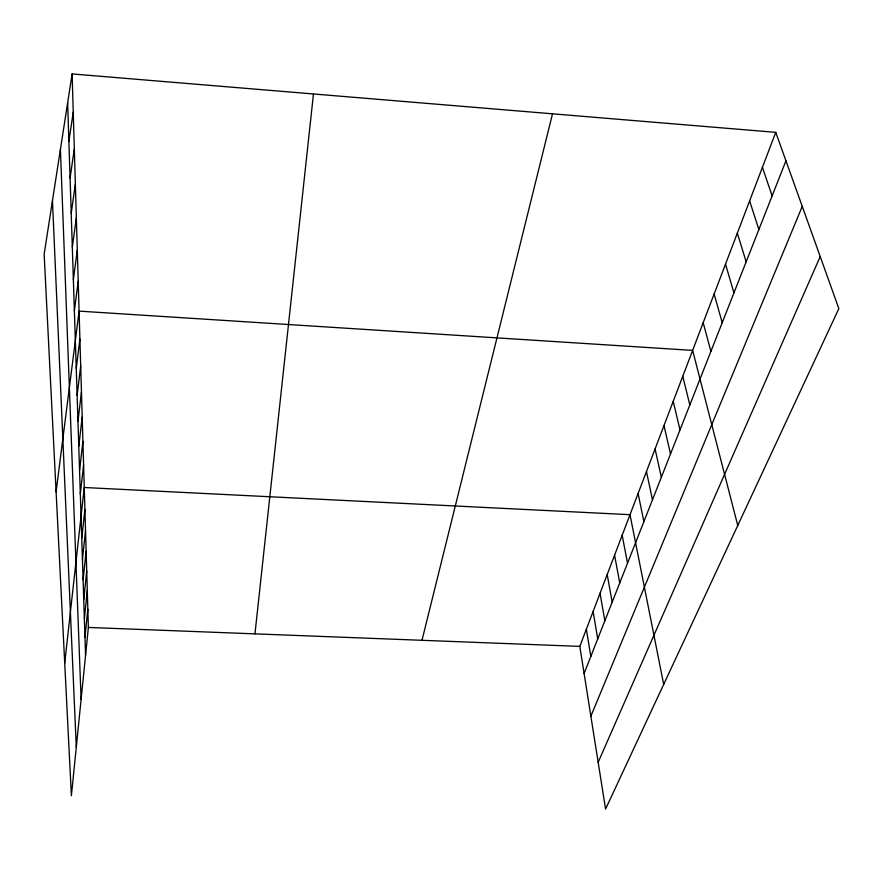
<?xml version="1.0" encoding="UTF-8"?>
<svg xmlns="http://www.w3.org/2000/svg" width="883" height="883" viewBox="0 0 883 883"><rect width="100%" height="100%" fill="white"/><g stroke="black" fill="none" stroke-linecap="round" stroke-linejoin="round"><path stroke-width="1.32" d="M72.119 73.929L88.377 627.438L71.391 795.726L44.15 254.271L72.119 73.929L775.749 132.351L838.85 308.609L605.572 809.071L579.811 646.389L775.749 132.351M84.967 637.338L87.836 609.248M83.742 599.557L86.722 571.169M84.371 618.74L87.285 590.495M83.101 579.756L86.137 551.235M82.439 559.325L85.53 530.672M254.966 633.862L313.465 93.962M81.755 538.222L84.911 509.436M64.724 663.045L84.26 487.504L630.009 514.69L663.685 684.391M80.32 493.84L83.598 464.833M79.558 470.507L82.914 441.401M78.775 446.345L82.196 417.151M77.958 421.323L81.457 392.041M77.119 395.374L80.695 366.037M76.247 368.476L79.9 339.083M56.104 491.831L79.084 311.125L692.636 350.396L737.758 525.473M74.371 310.65L78.201 281.213M73.366 279.536L77.296 250.11M72.318 247.13L76.346 217.737M71.214 213.355L75.353 184.028M70.077 178.112L74.315 148.885M68.885 141.313L73.245 112.218M421.997 640.307L552.515 113.819M584.105 673.486L785.936 160.805M590.87 716.223L802.25 206.39M598.166 762.272L820.208 256.534M88.377 627.438L579.811 646.389M762.415 167.328L772.117 195.883M749.623 200.894L758.872 229.525M737.327 233.145L746.157 261.821M725.506 264.149L733.95 292.847M714.137 293.984L722.206 322.681M703.188 322.714L710.903 351.39M682.758 376.313L689.833 404.9M673.21 401.346L680.009 429.866M663.994 425.54L670.517 453.983M655.076 448.928L661.345 477.284M646.455 471.566L652.471 499.822M638.1 493.476L643.884 521.632M622.173 535.253L627.526 563.177M614.579 555.197L619.734 582.99M607.206 574.535L612.173 602.184M600.054 593.299L604.833 620.815M593.111 611.511L597.725 638.895M586.367 629.204L590.815 656.444M52.461 200.706L76.291 747.184M60.419 149.348L81.104 699.524M67.638 102.847L85.552 655.385"/></g></svg>
